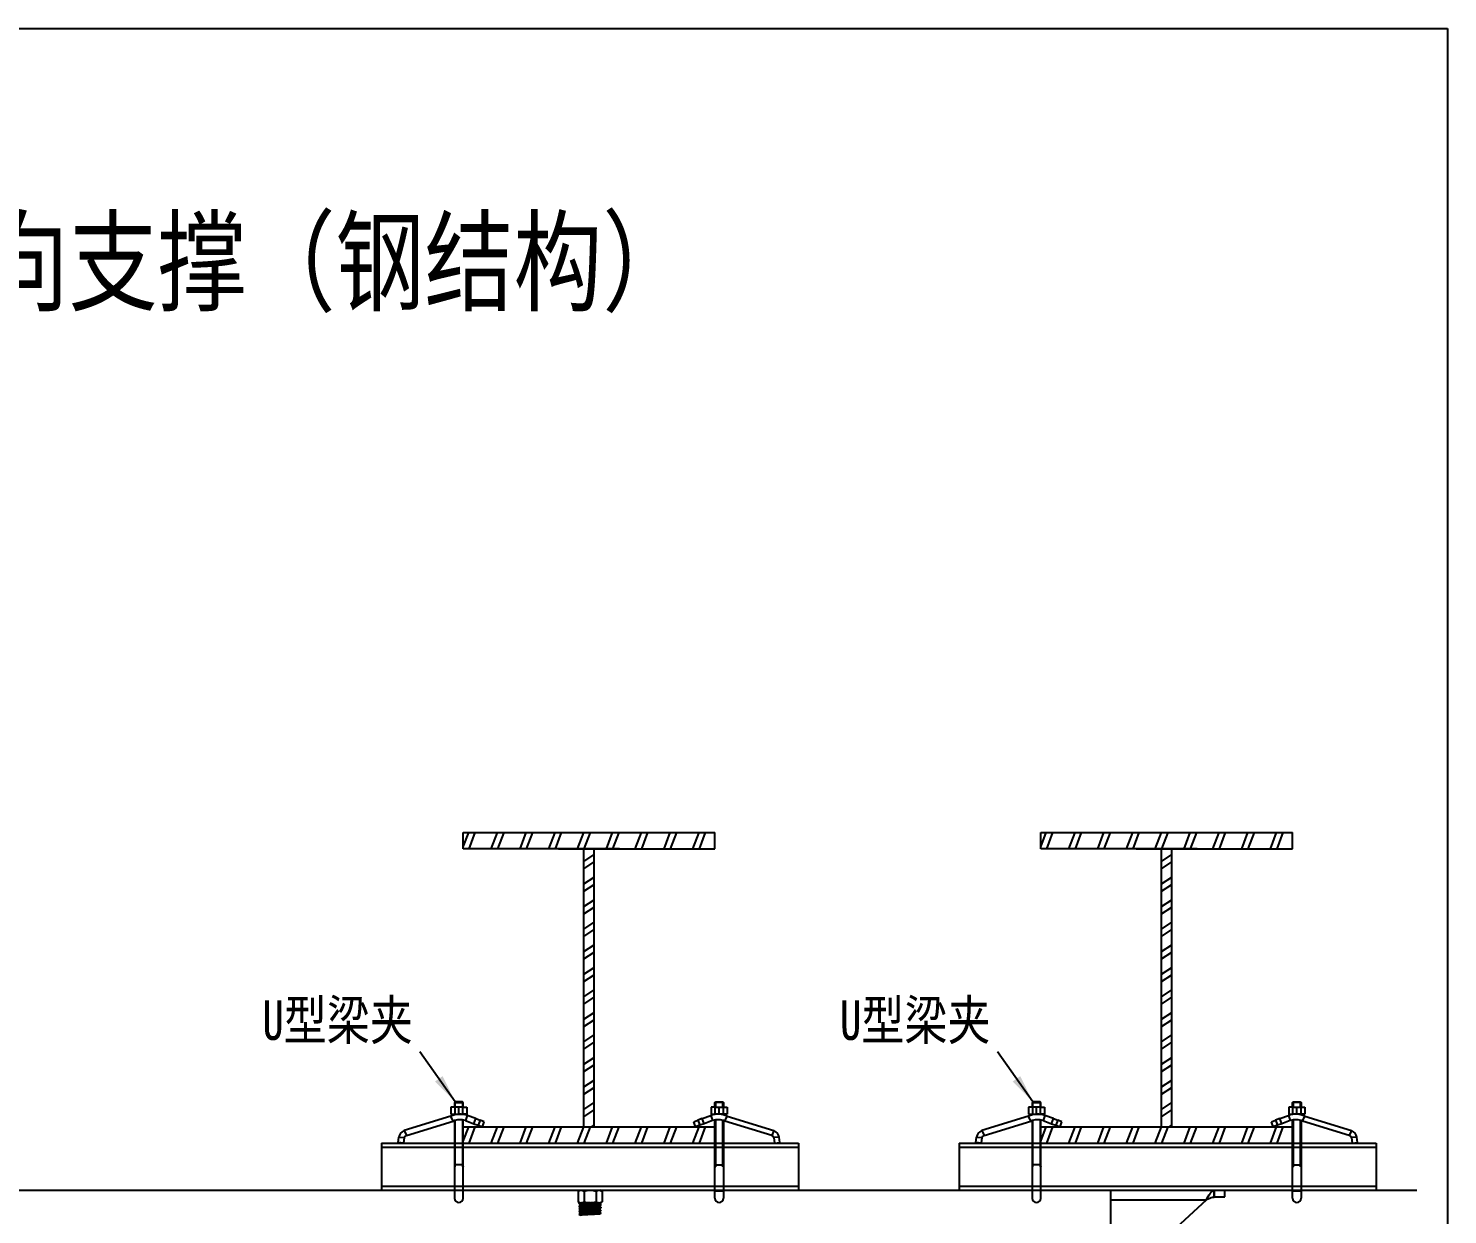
# Model space of a CAD drawing. Extents: x -1396510 to 1250330, y -1892470 to 1623980.
# Drawn here: x -1169156 to -1164142, y -60942 to -56752 of the extents above; entities that cross this region are included whole.
import ezdxf

# ---------------------------------------------------------------- set-up
doc = ezdxf.new("R2010")
doc.units = 0
doc.header["$LTSCALE"] = 1000
doc.header["$MEASUREMENT"] = 0
doc.layers.add('BZ', color=2, linetype='Continuous')
doc.layers.add('walraven', color=7, linetype='Continuous')
doc.styles.add('HZ', font='hz100.shx', dxfattribs={"width": 0.7, "bigfont": 'h-z.shx'})
doc.styles.get("Standard").update_dxf_attribs({"font": 'gbenor.shx', "bigfont": 'gbcbig.shx'})
doc.dimstyles.get("Standard").update_dxf_attribs({"dimscale": 100, "dimtxt": 3.5, "dimasz": 1, "dimexe": 2.5, "dimexo": 3, "dimgap": 1.5, "dimtad": 1, "dimdec": 0, "dimzin": 0, "dimdsep": 46, "dimtxsty": 'Standard', "dimblk": 'ARCHTICK', "dimcen": 0.09, "dimadec": 0, "dimazin": 0, "dimtfac": 1, "dimtdec": 0, "dimtix": 1, "dimtmove": 2, "dimatfit": 3, "dimfxl": 0, "dimtolj": 1, "dimtzin": 0, "dimarcsym": 0})

# ---------------------------------------------------------------- blocks, each defined once
blk = doc.blocks.new('_ArchTick')
at = {"color": 0, "linetype": 'ByBlock', "const_width": 0.4}
blk.add_lwpolyline([(-0.5, -0.5), (0.5, 0.5)], dxfattribs=at)

msp = doc.modelspace()

# ---------------------------------------------------------------- linework, layer by layer
for p, q in [((-1167619.7, -59643.4), (-1167600.2, -59592.7)), ((-1167619.7, -59592.7), (-1166730.5, -59592.7)), ((-1167619.7, -59649.7), (-1167619.7, -59592.7)), ((-1167599, -59649.7), (-1167577.1, -59592.7)), ((-1167520.4, -59649.7), (-1167498.5, -59592.7)), ((-1167497.3, -59649.7), (-1167475.3, -59592.7)), ((-1167418.7, -59649.7), (-1167396.8, -59592.7)), ((-1167395.5, -59649.7), (-1167373.6, -59592.7)), ((-1167317, -59649.7), (-1167295, -59592.7)), ((-1167293.8, -59649.7), (-1167271.9, -59592.7)), ((-1167215.2, -59649.7), (-1167193.3, -59592.7)), ((-1167192.1, -59649.7), (-1167170.2, -59592.7)), ((-1167113.5, -59649.7), (-1167091.6, -59592.7)), ((-1167090.4, -59649.7), (-1167068.4, -59592.7)), ((-1167011.8, -59649.7), (-1166989.9, -59592.7)), ((-1166988.6, -59649.7), (-1166966.7, -59592.7)), ((-1166910.1, -59649.7), (-1166888.2, -59592.7)), ((-1166886.9, -59649.7), (-1166865, -59592.7)), ((-1166808.4, -59649.7), (-1166786.4, -59592.7)), ((-1166785.2, -59649.7), (-1166763.3, -59592.7)), ((-1166730.5, -59649.7), (-1166730.5, -59592.7)), ((-1165579, -59643.4), (-1165559.6, -59592.7)), ((-1165579, -59592.7), (-1164689.8, -59592.7)), ((-1165579, -59649.7), (-1165579, -59592.7)), ((-1165558.3, -59649.7), (-1165536.4, -59592.7)), ((-1165479.8, -59649.7), (-1165457.8, -59592.7)), ((-1165456.6, -59649.7), (-1165434.7, -59592.7)), ((-1165378, -59649.7), (-1165356.1, -59592.7)), ((-1165354.9, -59649.7), (-1165332.9, -59592.7)), ((-1165276.3, -59649.7), (-1165254.4, -59592.7)), ((-1165253.1, -59649.7), (-1165231.2, -59592.7)), ((-1165174.6, -59649.7), (-1165152.7, -59592.7)), ((-1165151.4, -59649.7), (-1165129.5, -59592.7)), ((-1165072.9, -59649.7), (-1165050.9, -59592.7)), ((-1165049.7, -59649.7), (-1165027.8, -59592.7)), ((-1164971.1, -59649.7), (-1164949.2, -59592.7)), ((-1164948, -59649.7), (-1164926, -59592.7)), ((-1164869.4, -59649.7), (-1164847.5, -59592.7)), ((-1164846.2, -59649.7), (-1164824.3, -59592.7)), ((-1164767.7, -59649.7), (-1164745.8, -59592.7)), ((-1164744.5, -59649.7), (-1164722.6, -59592.7)), ((-1164689.8, -59649.7), (-1164689.8, -59592.7)), ((-1167193.3, -60632.1), (-1167193.3, -59649.7)), ((-1167156.9, -60632.1), (-1167156.9, -59649.7)), ((-1165152.7, -60632.1), (-1165152.7, -59649.7)), ((-1165116.2, -60632.1), (-1165116.2, -59649.7)), ((-1167193.3, -59694.7), (-1167156.9, -59670.7)), ((-1167193.3, -59720.6), (-1167156.9, -59696.5)), ((-1165152.7, -59694.7), (-1165116.2, -59670.7)), ((-1165152.7, -59720.6), (-1165116.2, -59696.5)), ((-1167193.3, -59774.3), (-1167156.9, -59750.3)), ((-1165152.7, -59774.3), (-1165116.2, -59750.3)), ((-1167193.3, -59800.2), (-1167156.9, -59776.1)), ((-1165152.7, -59800.2), (-1165116.2, -59776.1)), ((-1167193.3, -59854), (-1167156.9, -59829.9)), ((-1167193.3, -59879.8), (-1167156.9, -59855.7)), ((-1165152.7, -59854), (-1165116.2, -59829.9)), ((-1165152.7, -59879.8), (-1165116.2, -59855.7)), ((-1167193.3, -59933.6), (-1167156.9, -59909.5)), ((-1165152.7, -59933.6), (-1165116.2, -59909.5)), ((-1167193.3, -59959.4), (-1167156.9, -59935.3)), ((-1165152.7, -59959.4), (-1165116.2, -59935.3)), ((-1167193.3, -60013.2), (-1167156.9, -59989.1)), ((-1165152.7, -60013.2), (-1165116.2, -59989.1)), ((-1167193.3, -60039), (-1167156.9, -60015)), ((-1165152.7, -60039), (-1165116.2, -60015)), ((-1167193.3, -60092.8), (-1167156.9, -60068.7)), ((-1167193.3, -60118.6), (-1167156.9, -60094.6)), ((-1165152.7, -60092.8), (-1165116.2, -60068.7)), ((-1165152.7, -60118.6), (-1165116.2, -60094.6)), ((-1167193.3, -60172.4), (-1167156.9, -60148.3)), ((-1165152.7, -60172.4), (-1165116.2, -60148.3)), ((-1167193.3, -60198.2), (-1167156.9, -60174.2)), ((-1165152.7, -60198.2), (-1165116.2, -60174.2)), ((-1167193.3, -60252), (-1167156.9, -60227.9)), ((-1167193.3, -60277.9), (-1167156.9, -60253.8)), ((-1165152.7, -60252), (-1165116.2, -60227.9)), ((-1165152.7, -60277.9), (-1165116.2, -60253.8)), ((-1167193.3, -60331.6), (-1167156.9, -60307.5)), ((-1165152.7, -60331.6), (-1165116.2, -60307.5)), ((-1167193.3, -60357.5), (-1167156.9, -60333.4)), ((-1165152.7, -60357.5), (-1165116.2, -60333.4)), ((-1167193.3, -60411.2), (-1167156.9, -60387.2)), ((-1167193.3, -60437.1), (-1167156.9, -60413)), ((-1165152.7, -60411.2), (-1165116.2, -60387.2)), ((-1165152.7, -60437.1), (-1165116.2, -60413)), ((-1167193.3, -60490.8), (-1167156.9, -60466.8)), ((-1167193.3, -60516.7), (-1167156.9, -60492.6)), ((-1165152.7, -60490.8), (-1165116.2, -60466.8)), ((-1165152.7, -60516.7), (-1165116.2, -60492.6)), ((-1167193.3, -60570.4), (-1167156.9, -60546.4)), ((-1165152.7, -60570.4), (-1165116.2, -60546.4)), ((-1167193.3, -60596.3), (-1167156.9, -60572.2)), ((-1165152.7, -60596.3), (-1165116.2, -60572.2)), ((-1167619.7, -60632.1), (-1166730.5, -60632.1)), ((-1167619.7, -60682.7), (-1167600.2, -60632.1)), ((-1167599, -60689.1), (-1167577.1, -60632.1)), ((-1167520.4, -60689.1), (-1167498.5, -60632.1)), ((-1167497.3, -60689.1), (-1167475.3, -60632.1)), ((-1167418.7, -60689.1), (-1167396.8, -60632.1)), ((-1167395.5, -60689.1), (-1167373.6, -60632.1)), ((-1167317, -60689.1), (-1167295, -60632.1)), ((-1167293.8, -60689.1), (-1167271.9, -60632.1)), ((-1167215.2, -60689.1), (-1167193.3, -60632.1)), ((-1167192.1, -60689.1), (-1167170.2, -60632.1)), ((-1167166, -60632.1), (-1167156.9, -60626)), ((-1167113.5, -60689.1), (-1167091.6, -60632.1)), ((-1167090.4, -60689.1), (-1167068.4, -60632.1)), ((-1167011.8, -60689.1), (-1166989.9, -60632.1)), ((-1166988.6, -60689.1), (-1166966.7, -60632.1)), ((-1166910.1, -60689.1), (-1166888.2, -60632.1)), ((-1166886.9, -60689.1), (-1166865, -60632.1)), ((-1166808.4, -60689.1), (-1166786.4, -60632.1)), ((-1166785.2, -60689.1), (-1166763.3, -60632.1)), ((-1165579, -60632.1), (-1164689.8, -60632.1)), ((-1165579, -60682.7), (-1165559.6, -60632.1)), ((-1165558.3, -60689.1), (-1165536.4, -60632.1)), ((-1165479.8, -60689.1), (-1165457.8, -60632.1)), ((-1165456.6, -60689.1), (-1165434.7, -60632.1)), ((-1165378, -60689.1), (-1165356.1, -60632.1)), ((-1165354.9, -60689.1), (-1165332.9, -60632.1)), ((-1165276.3, -60689.1), (-1165254.4, -60632.1)), ((-1165253.1, -60689.1), (-1165231.2, -60632.1)), ((-1165174.6, -60689.1), (-1165152.7, -60632.1)), ((-1165151.4, -60689.1), (-1165129.5, -60632.1)), ((-1165125.4, -60632.1), (-1165116.2, -60626)), ((-1165072.9, -60689.1), (-1165050.9, -60632.1)), ((-1165049.7, -60689.1), (-1165027.8, -60632.1)), ((-1164971.1, -60689.1), (-1164949.2, -60632.1)), ((-1164948, -60689.1), (-1164926, -60632.1)), ((-1164869.4, -60689.1), (-1164847.5, -60632.1)), ((-1164846.2, -60689.1), (-1164824.3, -60632.1)), ((-1164767.7, -60689.1), (-1164745.8, -60632.1)), ((-1164744.5, -60689.1), (-1164722.6, -60632.1))]:
    msp.add_line(p, q)
at = {"linetype": 'Continuous'}
for p, q in [((-1167907.8, -60689.1), (-1166435, -60689.1)), ((-1167907.8, -60703.3), (-1166435, -60703.3)), ((-1165867.1, -60689.1), (-1164394.4, -60689.1)), ((-1165867.1, -60703.3), (-1164394.4, -60703.3)), ((-1167907.8, -60841.8), (-1166435, -60841.8)), ((-1167907.8, -60856), (-1166435, -60856)), ((-1167213.7, -60859.3), (-1167208.1, -60856)), ((-1167213.7, -60859.3), (-1167213.7, -60896.7)), ((-1167208.1, -60856), (-1167134.8, -60856)), ((-1167192.6, -60859.3), (-1167192.6, -60896.7)), ((-1167150.3, -60859.3), (-1167150.3, -60896.7)), ((-1167129.1, -60859.3), (-1167134.8, -60856)), ((-1167129.1, -60859.3), (-1167129.1, -60896.7)), ((-1165867.1, -60841.8), (-1164394.4, -60841.8)), ((-1165867.1, -60856), (-1164394.4, -60856)), ((-1165333, -60856), (-1164928.5, -60856)), ((-1165333, -60856), (-1165333, -61038.6)), ((-1164966.9, -60879.9), (-1164966.9, -60856.2)), ((-1164964.9, -60879.8), (-1164964.9, -60856)), ((-1164928.5, -60879.8), (-1164928.5, -60856)), ((-1167208.1, -60900), (-1167213.7, -60896.7)), ((-1167209.4, -60902), (-1167209.5, -60902.1)), ((-1167209.5, -60902.1), (-1167209.5, -60903.3)), ((-1167209.4, -60903.4), (-1167209.5, -60903.3)), ((-1167209.4, -60911.5), (-1167209.5, -60911.6)), ((-1167209.5, -60911.6), (-1167209.5, -60912.8)), ((-1167209.4, -60912.9), (-1167209.5, -60912.8)), ((-1167205.9, -60900), (-1167209.4, -60902)), ((-1167209.4, -60903.4), (-1167204.2, -60906.4)), ((-1167204.2, -60908.5), (-1167209.4, -60911.5)), ((-1167209.4, -60912.9), (-1167204.2, -60915.9)), ((-1167204.3, -60906.3), (-1167204.3, -60908.6)), ((-1167204.3, -60915.8), (-1167204.3, -60918.2)), ((-1167138.6, -60911.1), (-1167138.8, -60911.2)), ((-1167138.6, -60901.6), (-1167135.8, -60900)), ((-1167133.4, -60906.8), (-1167138.6, -60903.8)), ((-1167138.6, -60911.1), (-1167133.4, -60908.2)), ((-1167133.4, -60916.3), (-1167138.6, -60913.3)), ((-1167138.5, -60903.9), (-1167138.5, -60901.5)), ((-1167138.5, -60913.4), (-1167138.5, -60911)), ((-1167134.8, -60900), (-1167129.1, -60896.7)), ((-1167133.4, -60906.8), (-1167133.3, -60906.9)), ((-1167133.4, -60908.2), (-1167133.3, -60908.1)), ((-1167133.4, -60916.3), (-1167133.3, -60916.4)), ((-1167133.3, -60906.9), (-1167133.3, -60908.1)), ((-1167133.3, -60916.4), (-1167133.3, -60917.6)), ((-1165333, -60889.3), (-1164994, -60889.3)), ((-1165213.3, -61091.1), (-1164994, -60889.3)), ((-1164964.9, -60879.8), (-1164928.5, -60879.8)), ((-1167209.7, -60932.2), (-1167209.8, -60932.1)), ((-1167209.4, -60921), (-1167209.5, -60921.1)), ((-1167209.5, -60921.1), (-1167209.5, -60922.3)), ((-1167209.4, -60922.4), (-1167209.5, -60922.3)), ((-1167209.4, -60930.6), (-1167209.5, -60930.7)), ((-1167209.5, -60930.7), (-1167209.5, -60931.8)), ((-1167209.4, -60932), (-1167209.5, -60931.8)), ((-1167209.4, -60940.1), (-1167209.5, -60940.2)), ((-1167209.5, -60940.2), (-1167209.5, -60941.4)), ((-1167209.4, -60941.5), (-1167209.5, -60941.4)), ((-1167204.2, -60918), (-1167209.4, -60921)), ((-1167209.4, -60922.4), (-1167204.2, -60925.4)), ((-1167204.2, -60927.6), (-1167209.4, -60930.6)), ((-1167209.4, -60932), (-1167204.2, -60934.9)), ((-1167204.2, -60937.1), (-1167209.4, -60940.1)), ((-1167209.4, -60941.5), (-1167204.2, -60944.5)), ((-1167204.3, -60921.5), (-1167204, -60921.5)), ((-1167204.3, -60925.3), (-1167204.3, -60927.7)), ((-1167204.3, -60934.8), (-1167204.3, -60937.2)), ((-1167204.1, -60937), (-1167204.2, -60937.1)), ((-1167138.6, -60920.7), (-1167133.4, -60917.7)), ((-1167133.4, -60925.8), (-1167138.6, -60922.8)), ((-1167138.6, -60930.2), (-1167133.4, -60927.2)), ((-1167133.4, -60935.3), (-1167138.6, -60932.3)), ((-1167138.6, -60939.7), (-1167133.4, -60936.7)), ((-1167138.5, -60922.9), (-1167138.5, -60920.5)), ((-1167138.5, -60932.4), (-1167138.5, -60930.1)), ((-1167138.5, -60942), (-1167138.5, -60939.6)), ((-1167133.4, -60917.7), (-1167133.3, -60917.6)), ((-1167133.4, -60925.8), (-1167133.3, -60925.9)), ((-1167133.4, -60927.2), (-1167133.3, -60927.1)), ((-1167133.4, -60935.3), (-1167133.3, -60935.4)), ((-1167133.4, -60936.7), (-1167133.3, -60936.6)), ((-1167133.3, -60925.9), (-1167133.3, -60927.1)), ((-1167133.3, -60935.4), (-1167133.3, -60936.6))]:
    msp.add_line(p, q, dxfattribs=at)
at = {"color": 7}
for p, q in [((-1167907.8, -60689.1), (-1167907.8, -60856)), ((-1167619.7, -60689.1), (-1166730.5, -60689.1)), ((-1166435, -60689.1), (-1166435, -60856)), ((-1165867.1, -60689.1), (-1165867.1, -60856)), ((-1165579, -60689.1), (-1164689.8, -60689.1)), ((-1164394.4, -60689.1), (-1164394.4, -60856)), ((-1167208.1, -60900), (-1167134.8, -60900))]:
    msp.add_line(p, q, dxfattribs=at)
for points in [[(-1164141.9, -56752.5), (-1164141.9, -65906.6), (-1173857.6, -65906.6), (-1173857.6, -56752.5)], [(-1173857.6, -56752.5), (-1164141.9, -56752.5)]]:
    msp.add_lwpolyline(points)
at = {"linetype": 'Continuous'}
for centre, radius, start, end in [((-1167196.1, -61007.4), 105.2, 94.4523, 95.4224), ((-1167195.9, -61019.4), 107.7, 94.4567, 95.35), ((-1167203.1, -60883.5), 16.5, 262.5985, 263.3661), ((-1167139.5, -60909.1), 2.2, 287.9093, 289.044), ((-1167147, -60799.8), 108.2, 274.4571, 275.3372), ((-1167139.7, -60883.5), 16.5, 276.6339, 277.4033), ((-1164964.8, -60915.4), 35.6, 90.0411, 93.2711), ((-1167196.2, -61035.2), 104.4, 94.4466, 95.4488), ((-1167196.1, -61045.5), 105.2, 94.4523, 95.4224), ((-1167202.5, -60922.8), 5.11, 103.4604, 104.3304), ((-1167146.8, -60810.7), 106.8, 274.4562, 275.3759), ((-1167147.1, -60816.5), 110.6, 274.4593, 275.2731), ((-1167146.9, -60828.6), 108, 274.4571, 275.3429)]:
    msp.add_arc(centre, radius, start, end, dxfattribs=at)
for points, knots in [([(-1167213.7, -60859.3), (-1167212.1, -60858.3), (-1167208.7, -60856.7), (-1167205, -60856), (-1167203.1, -60856)], [0, 0, 0, 0, 0.514931, 1, 1, 1, 1]), ([(-1167203.1, -60856), (-1167201.3, -60856), (-1167197.6, -60856.7), (-1167194.2, -60858.3), (-1167192.6, -60859.3)], [0, 0, 0, 0, 0.485069, 1, 1, 1, 1]), ([(-1167150.3, -60859.3), (-1167148.6, -60858.3), (-1167145.2, -60856.7), (-1167141.5, -60856), (-1167139.7, -60856)], [0, 0, 0, 0, 0.514931, 1, 1, 1, 1]), ([(-1167139.7, -60856), (-1167137.9, -60856), (-1167134.1, -60856.7), (-1167130.8, -60858.3), (-1167129.1, -60859.3)], [0, 0, 0, 0, 0.485069, 1, 1, 1, 1]), ([(-1164994, -60889.3), (-1164989.8, -60881.8), (-1164984, -60871.1), (-1164974.7, -60859.9), (-1164969.4, -60856.7), (-1164966.9, -60856.2)], [0, 0, 0, 0, 0.595771, 0.825429, 1, 1, 1, 1]), ([(-1167213.7, -60896.7), (-1167213, -60897.1), (-1167210.4, -60898.6), (-1167207.4, -60899.6), (-1167205.2, -60899.9)], [0, 0, 0, 0, 0.26074, 1, 1, 1, 1]), ([(-1167209.5, -60903.3), (-1167209.5, -60903.2), (-1167209.3, -60903.1), (-1167209.2, -60903.1), (-1167209.1, -60903.1)], [0, 0, 0, 0, 0.318595, 1, 1, 1, 1]), ([(-1167209.5, -60912.8), (-1167209.5, -60912.8), (-1167209.3, -60912.7), (-1167209.2, -60912.6), (-1167209.1, -60912.6)], [0, 0, 0, 0, 0.315177, 1, 1, 1, 1]), ([(-1167206.1, -60901.5), (-1167206.5, -60901.5), (-1167207.6, -60901.7), (-1167208.8, -60901.6), (-1167209.4, -60902)], [0, 0, 0, 0, 0.378482, 1, 1, 1, 1]), ([(-1167206, -60911), (-1167206.5, -60911), (-1167207.6, -60911.2), (-1167208.8, -60911.2), (-1167209.4, -60911.5)], [0, 0, 0, 0, 0.378727, 1, 1, 1, 1]), ([(-1167209.1, -60903.1), (-1167208.9, -60903), (-1167207.9, -60902.8), (-1167206.9, -60902.7), (-1167206, -60902.6)], [0, 0, 0, 0, 0.160696, 1, 1, 1, 1]), ([(-1167209.1, -60912.6), (-1167208.9, -60912.5), (-1167207.9, -60912.3), (-1167206.8, -60912.2), (-1167205.9, -60912.2)], [0, 0, 0, 0, 0.16229, 1, 1, 1, 1]), ([(-1167171.4, -60899.7), (-1167175, -60899.9), (-1167186.5, -60900.4), (-1167198.1, -60900.7), (-1167206.1, -60901.5)], [0, 0, 0, 0, 0.309919, 1, 1, 1, 1]), ([(-1167171.4, -60909.2), (-1167175, -60909.4), (-1167186.5, -60909.9), (-1167198.1, -60910.2), (-1167206, -60911)], [0, 0, 0, 0, 0.309586, 1, 1, 1, 1]), ([(-1167204.3, -60902.5), (-1167202.2, -60902.3), (-1167191.3, -60901.7), (-1167180.3, -60901.3), (-1167171.4, -60900.9)], [0, 0, 0, 0, 0.184493, 1, 1, 1, 1]), ([(-1167139.1, -60901.8), (-1167140.5, -60902.1), (-1167144.8, -60902.4), (-1167152.6, -60903), (-1167163, -60903.5), (-1167174.4, -60904), (-1167185.5, -60904.5), (-1167193.8, -60905), (-1167199.1, -60905.4), (-1167201.9, -60905.6), (-1167203.2, -60905.9), (-1167204.3, -60906.1), (-1167204.3, -60906.3)], [0, 0, 0, 0, 0.068576, 0.194029, 0.359725, 0.543506, 0.720761, 0.867753, 0.923531, 0.964877, 0.99049, 1, 1, 1, 1]), ([(-1167204.3, -60912), (-1167202.2, -60911.8), (-1167191.3, -60911.2), (-1167180.3, -60910.8), (-1167171.4, -60910.4)], [0, 0, 0, 0, 0.184541, 1, 1, 1, 1]), ([(-1167138.8, -60911.2), (-1167140.1, -60911.7), (-1167144.1, -60911.9), (-1167151.7, -60912.5), (-1167162, -60913), (-1167173.6, -60913.5), (-1167184.9, -60914), (-1167193.5, -60914.5), (-1167198.9, -60914.9), (-1167201.8, -60915.1), (-1167203.2, -60915.4), (-1167204.3, -60915.6), (-1167204.3, -60915.8)], [0, 0, 0, 0, 0.061098, 0.182334, 0.347135, 0.532706, 0.713328, 0.863975, 0.921317, 0.963856, 0.990226, 1, 1, 1, 1]), ([(-1167203.9, -60908.4), (-1167204, -60908.4), (-1167204.1, -60908.5), (-1167204.2, -60908.5), (-1167204.2, -60908.5)], [0, 0, 0, 0, 0.569522, 1, 1, 1, 1]), ([(-1167138.5, -60903.9), (-1167138.5, -60904.1), (-1167139.6, -60904.2), (-1167141, -60904.5), (-1167143.9, -60904.8), (-1167149.2, -60905.2), (-1167157.7, -60905.6), (-1167169, -60906.2), (-1167180.5, -60906.7), (-1167190.9, -60907.2), (-1167198.5, -60907.8), (-1167202.6, -60908), (-1167203.9, -60908.4)], [0, 0, 0, 0, 0.009703, 0.035887, 0.07813, 0.135078, 0.284815, 0.464601, 0.649729, 0.81476, 0.937049, 1, 1, 1, 1]), ([(-1167138.5, -60913.4), (-1167138.5, -60913.6), (-1167139.6, -60913.7), (-1167140.9, -60914), (-1167143.7, -60914.3), (-1167149, -60914.7), (-1167157.3, -60915.1), (-1167168.4, -60915.6), (-1167179.8, -60916.2), (-1167190.2, -60916.7), (-1167198, -60917.2), (-1167202.3, -60917.5), (-1167203.7, -60917.9)], [0, 0, 0, 0, 0.009517, 0.035128, 0.076492, 0.132277, 0.279305, 0.456588, 0.640385, 0.806077, 0.931494, 1, 1, 1, 1]), ([(-1167203.1, -60900), (-1167201.3, -60900), (-1167197.6, -60899.3), (-1167194.2, -60897.7), (-1167192.6, -60896.7)], [0, 0, 0, 0, 0.485069, 1, 1, 1, 1]), ([(-1167171.4, -60900.9), (-1167167.8, -60900.8), (-1167160.3, -60900.5), (-1167152.8, -60900.2), (-1167148.9, -60900)], [0, 0, 0, 0, 0.3086406, 0.6513564, 0.6513564, 0.6513564, 0.6513564]), ([(-1167138.5, -60907.7), (-1167140.6, -60907.8), (-1167151.5, -60908.5), (-1167162.5, -60908.9), (-1167171.4, -60909.2)], [0, 0, 0, 0, 0.184553, 1, 1, 1, 1]), ([(-1167171.4, -60910.4), (-1167167.8, -60910.3), (-1167156.3, -60909.8), (-1167144.8, -60909.5), (-1167136.8, -60908.7)], [0, 0, 0, 0, 0.309073, 1, 1, 1, 1]), ([(-1167150.3, -60896.7), (-1167148.6, -60897.7), (-1167145.2, -60899.3), (-1167141.5, -60900), (-1167139.7, -60900)], [0, 0, 0, 0, 0.514931, 1, 1, 1, 1]), ([(-1167138.6, -60901.6), (-1167138.6, -60901.7), (-1167138.8, -60901.7), (-1167139, -60901.8), (-1167139.1, -60901.8)], [0, 0, 0, 0, 0.406881, 1, 1, 1, 1]), ([(-1167137.6, -60899.9), (-1167136.9, -60899.8), (-1167133.9, -60899.2), (-1167131.1, -60897.9), (-1167129.1, -60896.7)], [0, 0, 0, 0, 0.241319, 1, 1, 1, 1]), ([(-1167133.8, -60907.1), (-1167133.9, -60907.1), (-1167135, -60907.3), (-1167136, -60907.4), (-1167136.9, -60907.5)], [0, 0, 0, 0, 0.163341, 1, 1, 1, 1]), ([(-1167136.8, -60908.7), (-1167136.4, -60908.7), (-1167135.3, -60908.5), (-1167134, -60908.5), (-1167133.4, -60908.2)], [0, 0, 0, 0, 0.379133, 1, 1, 1, 1]), ([(-1167133.7, -60916.6), (-1167133.9, -60916.6), (-1167134.9, -60916.9), (-1167135.9, -60917), (-1167136.8, -60917)], [0, 0, 0, 0, 0.159053, 1, 1, 1, 1]), ([(-1167133.3, -60906.9), (-1167133.3, -60906.9), (-1167133.5, -60907), (-1167133.6, -60907.1), (-1167133.8, -60907.1)], [0, 0, 0, 0, 0.314295, 1, 1, 1, 1]), ([(-1167133.3, -60916.4), (-1167133.3, -60916.4), (-1167133.5, -60916.5), (-1167133.6, -60916.6), (-1167133.7, -60916.6)], [0, 0, 0, 0, 0.319254, 1, 1, 1, 1]), ([(-1164994, -60889.3), (-1164991.8, -60888.2), (-1164983.3, -60883.8), (-1164973.9, -60880.3), (-1164966.9, -60879.9)], [0, 0, 0, 0, 0.263255, 1, 1, 1, 1]), ([(-1167209.8, -60932.1), (-1167209.8, -60932), (-1167209.8, -60932), (-1167209.7, -60932), (-1167209.7, -60931.9)], [0, 0, 0, 0, 0.384576, 1, 1, 1, 1]), ([(-1167209.5, -60922.3), (-1167209.5, -60922.3), (-1167209, -60922), (-1167208.6, -60922), (-1167208.2, -60921.9)], [0, 0, 0, 0, 0.092798, 1, 1, 1, 1]), ([(-1167209.5, -60931.8), (-1167209.5, -60931.8), (-1167209.3, -60931.7), (-1167209.2, -60931.7), (-1167209.1, -60931.6)], [0, 0, 0, 0, 0.319044, 1, 1, 1, 1]), ([(-1167209.5, -60941.4), (-1167209.5, -60941.3), (-1167209.3, -60941.2), (-1167209.2, -60941.2), (-1167209.1, -60941.2)], [0, 0, 0, 0, 0.318595, 1, 1, 1, 1]), ([(-1167205.9, -60920.5), (-1167206.4, -60920.5), (-1167207.5, -60920.7), (-1167208.8, -60920.7), (-1167209.4, -60921)], [0, 0, 0, 0, 0.379378, 1, 1, 1, 1]), ([(-1167204.2, -60929.9), (-1167205.4, -60929.9), (-1167207.1, -60930.2), (-1167208.9, -60930.3), (-1167209.4, -60930.6)], [0, 0, 0, 0, 0.683777, 1, 1, 1, 1]), ([(-1167206.1, -60939.5), (-1167206.5, -60939.6), (-1167207.6, -60939.7), (-1167208.8, -60939.7), (-1167209.4, -60940.1)], [0, 0, 0, 0, 0.378482, 1, 1, 1, 1]), ([(-1167209.1, -60931.6), (-1167208.9, -60931.6), (-1167207.9, -60931.4), (-1167206.9, -60931.3), (-1167206.1, -60931.2)], [0, 0, 0, 0, 0.160861, 1, 1, 1, 1]), ([(-1167209.1, -60941.2), (-1167208.9, -60941.1), (-1167207.9, -60940.9), (-1167206.9, -60940.8), (-1167206, -60940.7)], [0, 0, 0, 0, 0.160696, 1, 1, 1, 1]), ([(-1167208.2, -60921.9), (-1167207.9, -60921.9), (-1167206.6, -60921.7), (-1167205.4, -60921.6), (-1167204.3, -60921.5)], [0, 0, 0, 0, 0.190958, 1, 1, 1, 1]), ([(-1167171.4, -60937.8), (-1167175, -60937.9), (-1167186.5, -60938.4), (-1167198.1, -60938.8), (-1167206.1, -60939.5)], [0, 0, 0, 0, 0.309919, 1, 1, 1, 1]), ([(-1167171.4, -60918.8), (-1167175, -60918.9), (-1167186.5, -60919.4), (-1167198, -60919.7), (-1167205.9, -60920.5)], [0, 0, 0, 0, 0.308784, 1, 1, 1, 1]), ([(-1167140.5, -60921.1), (-1167145.3, -60921.7), (-1167153.7, -60922), (-1167165.9, -60922.7), (-1167176.9, -60923.2), (-1167187.2, -60923.7), (-1167194.8, -60924.1), (-1167199.6, -60924.5), (-1167202.1, -60924.7), (-1167203.3, -60925), (-1167204.3, -60925.1), (-1167204.3, -60925.3)], [0, 0, 0, 0, 0.226556, 0.394464, 0.573122, 0.741029, 0.877994, 0.929534, 0.967621, 0.99116, 1, 1, 1, 1]), ([(-1167204.3, -60931), (-1167202.2, -60930.9), (-1167191.3, -60930.2), (-1167180.3, -60929.8), (-1167171.4, -60929.5)], [0, 0, 0, 0, 0.184504, 1, 1, 1, 1]), ([(-1167139.7, -60930.5), (-1167144.2, -60931.2), (-1167152.4, -60931.5), (-1167164.4, -60932.1), (-1167175.7, -60932.6), (-1167186.3, -60933.2), (-1167194.3, -60933.6), (-1167199.3, -60934), (-1167202, -60934.2), (-1167203.3, -60934.5), (-1167204.3, -60934.6), (-1167204.3, -60934.8)], [0, 0, 0, 0, 0.210773, 0.377666, 0.558838, 0.731273, 0.873076, 0.926648, 0.966309, 0.990838, 1, 1, 1, 1]), ([(-1167204.3, -60940.6), (-1167202.2, -60940.4), (-1167191.3, -60939.7), (-1167180.3, -60939.3), (-1167171.4, -60939)], [0, 0, 0, 0, 0.184493, 1, 1, 1, 1]), ([(-1167139.1, -60939.9), (-1167140.5, -60940.2), (-1167144.8, -60940.5), (-1167152.6, -60941.1), (-1167163, -60941.6), (-1167174.4, -60942.1), (-1167185.5, -60942.6), (-1167193.8, -60943.1), (-1167199.1, -60943.5), (-1167201.9, -60943.7), (-1167203.2, -60944), (-1167204.3, -60944.1), (-1167204.3, -60944.3)], [0, 0, 0, 0, 0.068576, 0.194029, 0.359725, 0.543506, 0.720761, 0.867753, 0.923531, 0.964877, 0.99049, 1, 1, 1, 1]), ([(-1167203.8, -60917.9), (-1167203.9, -60917.9), (-1167204, -60918), (-1167204.2, -60918), (-1167204.2, -60918)], [0, 0, 0, 0, 0.585672, 1, 1, 1, 1]), ([(-1167202.7, -60927.2), (-1167202.9, -60927.2), (-1167203.4, -60927.3), (-1167203.9, -60927.4), (-1167204.2, -60927.6)], [0, 0, 0, 0, 0.353551, 1, 1, 1, 1]), ([(-1167171.4, -60928.3), (-1167174.7, -60928.4), (-1167185.6, -60928.9), (-1167196.5, -60929.3), (-1167204.2, -60929.9)], [0, 0, 0, 0, 0.297814, 1, 1, 1, 1]), ([(-1167201.9, -60936.6), (-1167202.1, -60936.6), (-1167202.9, -60936.8), (-1167203.6, -60936.8), (-1167204.1, -60937)], [0, 0, 0, 0, 0.341642, 1, 1, 1, 1]), ([(-1167204, -60921.5), (-1167202, -60921.4), (-1167191.1, -60920.7), (-1167180.3, -60920.3), (-1167171.4, -60920)], [0, 0, 0, 0, 0.186017, 1, 1, 1, 1]), ([(-1167138.5, -60923), (-1167138.7, -60923.2), (-1167139.6, -60923.3), (-1167141.2, -60923.6), (-1167143.8, -60923.8), (-1167148.9, -60924.2), (-1167156.7, -60924.6), (-1167167.1, -60925.1), (-1167178.1, -60925.6), (-1167190, -60926.2), (-1167198.2, -60926.5), (-1167202.7, -60927.2)], [0, 0, 0, 0, 0.011937, 0.038615, 0.07957, 0.133598, 0.274096, 0.443272, 0.620779, 0.785256, 1, 1, 1, 1]), ([(-1167138.5, -60932.4), (-1167138.5, -60932.6), (-1167139.4, -60932.8), (-1167140.6, -60933), (-1167143.1, -60933.3), (-1167147.7, -60933.6), (-1167155.2, -60934.1), (-1167165.3, -60934.6), (-1167176.1, -60935), (-1167188.4, -60935.7), (-1167196.9, -60936), (-1167201.9, -60936.6)], [0, 0, 0, 0, 0.008683, 0.031763, 0.069103, 0.119686, 0.254361, 0.420111, 0.597552, 0.765912, 1, 1, 1, 1]), ([(-1167138.5, -60917.2), (-1167140.5, -60917.3), (-1167151.5, -60918), (-1167162.5, -60918.4), (-1167171.4, -60918.8)], [0, 0, 0, 0, 0.184509, 1, 1, 1, 1]), ([(-1167171.4, -60920), (-1167167.9, -60919.8), (-1167156.4, -60919.3), (-1167144.9, -60919), (-1167137, -60918.2)], [0, 0, 0, 0, 0.307895, 1, 1, 1, 1]), ([(-1167138.5, -60926.7), (-1167140.6, -60926.9), (-1167151.5, -60927.5), (-1167162.5, -60927.9), (-1167171.4, -60928.3)], [0, 0, 0, 0, 0.184619, 1, 1, 1, 1]), ([(-1167171.4, -60929.5), (-1167167.8, -60929.3), (-1167156.3, -60928.8), (-1167144.8, -60928.5), (-1167136.9, -60927.8)], [0, 0, 0, 0, 0.308711, 1, 1, 1, 1]), ([(-1167138.5, -60936.2), (-1167140.6, -60936.4), (-1167151.5, -60937), (-1167162.5, -60937.4), (-1167171.4, -60937.8)], [0, 0, 0, 0, 0.184538, 1, 1, 1, 1]), ([(-1167171.4, -60939), (-1167167.8, -60938.8), (-1167156.3, -60938.4), (-1167144.8, -60938), (-1167136.9, -60937.3)], [0, 0, 0, 0, 0.308641, 1, 1, 1, 1]), ([(-1167138.6, -60920.7), (-1167138.7, -60920.7), (-1167139.3, -60920.9), (-1167139.9, -60921), (-1167140.5, -60921.1)], [0, 0, 0, 0, 0.140461, 1, 1, 1, 1]), ([(-1167138.6, -60930.2), (-1167138.7, -60930.3), (-1167139.1, -60930.4), (-1167139.4, -60930.4), (-1167139.7, -60930.5)], [0, 0, 0, 0, 0.374139, 1, 1, 1, 1]), ([(-1167138.6, -60939.7), (-1167138.6, -60939.7), (-1167138.8, -60939.8), (-1167139, -60939.9), (-1167139.1, -60939.9)], [0, 0, 0, 0, 0.406881, 1, 1, 1, 1]), ([(-1167138.5, -60922.9), (-1167138.5, -60922.9), (-1167138.5, -60923), (-1167138.5, -60923), (-1167138.5, -60923)], [0, 0, 0, 0, 0.463467, 1, 1, 1, 1]), ([(-1167137, -60918.2), (-1167136.5, -60918.2), (-1167135.3, -60918), (-1167134.1, -60918.1), (-1167133.4, -60917.7)], [0, 0, 0, 0, 0.380051, 1, 1, 1, 1]), ([(-1167133.8, -60926.1), (-1167133.9, -60926.2), (-1167135, -60926.4), (-1167136.1, -60926.5), (-1167137, -60926.6)], [0, 0, 0, 0, 0.163149, 1, 1, 1, 1]), ([(-1167136.9, -60927.8), (-1167136.4, -60927.7), (-1167135.3, -60927.5), (-1167134, -60927.6), (-1167133.4, -60927.2)], [0, 0, 0, 0, 0.379419, 1, 1, 1, 1]), ([(-1167133.7, -60935.6), (-1167133.9, -60935.7), (-1167134.9, -60935.9), (-1167136, -60936), (-1167136.9, -60936.1)], [0, 0, 0, 0, 0.159502, 1, 1, 1, 1]), ([(-1167136.9, -60937.3), (-1167136.4, -60937.2), (-1167135.3, -60937.1), (-1167134, -60937.1), (-1167133.4, -60936.7)], [0, 0, 0, 0, 0.379512, 1, 1, 1, 1]), ([(-1167133.3, -60925.9), (-1167133.3, -60926), (-1167133.5, -60926.1), (-1167133.7, -60926.1), (-1167133.8, -60926.1)], [0, 0, 0, 0, 0.312916, 1, 1, 1, 1]), ([(-1167133.3, -60935.4), (-1167133.3, -60935.5), (-1167133.5, -60935.6), (-1167133.6, -60935.6), (-1167133.7, -60935.6)], [0, 0, 0, 0, 0.318137, 1, 1, 1, 1])]:
    msp.add_open_spline(points, degree=3, knots=knots, dxfattribs=at)
for points in [[(-1167192.6, -60859.3), (-1167185.7, -60857.3), (-1167178.6, -60856), (-1167171.4, -60856)], [(-1167171.4, -60856), (-1167164.3, -60856), (-1167157.1, -60857.3), (-1167150.3, -60859.3)], [(-1164966.9, -60856.2), (-1164966.2, -60856.1), (-1164965.5, -60856), (-1164964.9, -60856)], [(-1167192.6, -60896.7), (-1167185.7, -60898.7), (-1167178.6, -60900), (-1167171.4, -60900)], [(-1167171.4, -60900), (-1167164.3, -60900), (-1167157.1, -60898.7), (-1167150.3, -60896.7)]]:
    msp.add_open_spline(points, degree=3, dxfattribs=at)
at = {"layer": 'BZ'}
msp.add_line((-1173670.3, -60856), (-1164251, -60856), dxfattribs=at)
at = {"layer": 'walraven'}
for p, q in [((-1167066.9, -59649.7), (-1167619.7, -59649.7)), ((-1167283.3, -59649.7), (-1166730.5, -59649.7)), ((-1165026.2, -59649.7), (-1165579, -59649.7)), ((-1165242.6, -59649.7), (-1164689.8, -59649.7))]:
    msp.add_line(p, q, dxfattribs=at)
at = {"layer": 'walraven', "color": 7, "linetype": 'Continuous'}
for p, q in [((-1167649.4, -60562.8), (-1167663.7, -60562.8)), ((-1167663.7, -60562.8), (-1167663.7, -60587.6)), ((-1167648.4, -60543.9), (-1167650.3, -60545.8)), ((-1167650.3, -60545.8), (-1167650.3, -60562.8)), ((-1167649.4, -60562.8), (-1167649.4, -60587.6)), ((-1167620.7, -60562.8), (-1167649.4, -60562.8)), ((-1167621.6, -60543.9), (-1167648.4, -60543.9)), ((-1167619.7, -60545.8), (-1167621.6, -60543.9)), ((-1167620.7, -60587.6), (-1167620.7, -60562.8)), ((-1167620.7, -60562.8), (-1167606.3, -60562.8)), ((-1167619.7, -60562.8), (-1167619.7, -60545.8)), ((-1167606.3, -60562.8), (-1167606.3, -60587.6)), ((-1166729.5, -60562.8), (-1166743.9, -60562.8)), ((-1166743.9, -60562.8), (-1166743.9, -60587.6)), ((-1166730.5, -60545.8), (-1166728.6, -60543.9)), ((-1166730.5, -60562.8), (-1166730.5, -60545.8)), ((-1166729.5, -60587.6), (-1166729.5, -60562.8)), ((-1166729.5, -60562.8), (-1166700.8, -60562.8)), ((-1166728.6, -60543.9), (-1166701.8, -60543.9)), ((-1166701.8, -60543.9), (-1166699.9, -60545.8)), ((-1166700.8, -60562.8), (-1166700.8, -60587.6)), ((-1166700.8, -60562.8), (-1166686.5, -60562.8)), ((-1166699.9, -60545.8), (-1166699.9, -60562.8)), ((-1166686.5, -60562.8), (-1166686.5, -60587.6)), ((-1165608.7, -60562.8), (-1165623, -60562.8)), ((-1165623, -60562.8), (-1165623, -60587.6)), ((-1165607.7, -60543.9), (-1165609.6, -60545.8)), ((-1165609.6, -60545.8), (-1165609.6, -60562.8)), ((-1165608.7, -60562.8), (-1165608.7, -60587.6)), ((-1165580, -60562.8), (-1165608.7, -60562.8)), ((-1165581, -60543.9), (-1165607.7, -60543.9)), ((-1165579, -60545.8), (-1165581, -60543.9)), ((-1165580, -60587.6), (-1165580, -60562.8)), ((-1165580, -60562.8), (-1165565.6, -60562.8)), ((-1165579, -60562.8), (-1165579, -60545.8)), ((-1165565.6, -60562.8), (-1165565.6, -60587.6)), ((-1164688.9, -60562.8), (-1164703.2, -60562.8)), ((-1164703.2, -60562.8), (-1164703.2, -60587.6)), ((-1164689.8, -60545.8), (-1164687.9, -60543.9)), ((-1164689.8, -60562.8), (-1164689.8, -60545.8)), ((-1164688.9, -60587.6), (-1164688.9, -60562.8)), ((-1164688.9, -60562.8), (-1164660.2, -60562.8)), ((-1164687.9, -60543.9), (-1164661.1, -60543.9)), ((-1164661.1, -60543.9), (-1164659.2, -60545.8)), ((-1164660.2, -60562.8), (-1164660.2, -60587.6)), ((-1164660.2, -60562.8), (-1164645.8, -60562.8)), ((-1164659.2, -60545.8), (-1164659.2, -60562.8)), ((-1164645.8, -60562.8), (-1164645.8, -60587.6)), ((-1167663.4, -60594.8), (-1167828.4, -60645.2)), ((-1167820.4, -60662.6), (-1167655.4, -60612.1)), ((-1167663.7, -60587.6), (-1167649.4, -60587.6)), ((-1167650.3, -60587.6), (-1167650.3, -60590.1)), ((-1167650.3, -60610.1), (-1167650.3, -60865.1)), ((-1167649.4, -60587.6), (-1167620.7, -60587.6)), ((-1167647.7, -60590.1), (-1167647.7, -60587.6)), ((-1167647.7, -60773.3), (-1167647.7, -60610.1)), ((-1167622.3, -60588.5), (-1167622.3, -60587.6)), ((-1167622.3, -60607.9), (-1167622.3, -60773.3)), ((-1167606.3, -60587.6), (-1167620.7, -60587.6)), ((-1167619.7, -60587.6), (-1167619.7, -60588.5)), ((-1167619.7, -60865.1), (-1167619.7, -60607.9)), ((-1167611.5, -60610.2), (-1167581.8, -60621)), ((-1167575.3, -60603), (-1167605, -60592.2)), ((-1167575.3, -60603), (-1167559.7, -60608.7)), ((-1167545, -60614.1), (-1167559.7, -60608.7)), ((-1167551.5, -60632.1), (-1167545, -60614.1)), ((-1166805.2, -60614.1), (-1166790.4, -60608.7)), ((-1166798.7, -60632.1), (-1166805.2, -60614.1)), ((-1166774.9, -60603), (-1166790.4, -60608.7)), ((-1166774.9, -60603), (-1166745.2, -60592.2)), ((-1166738.7, -60610.2), (-1166768.3, -60621)), ((-1166743.9, -60587.6), (-1166729.5, -60587.6)), ((-1166730.5, -60587.6), (-1166730.5, -60588.5)), ((-1166730.5, -60865.1), (-1166730.5, -60607.9)), ((-1166700.8, -60587.6), (-1166729.5, -60587.6)), ((-1166727.8, -60588.5), (-1166727.8, -60587.6)), ((-1166727.8, -60607.9), (-1166727.8, -60773.3)), ((-1166702.5, -60590.1), (-1166702.5, -60587.6)), ((-1166702.5, -60773.3), (-1166702.5, -60610.1)), ((-1166686.5, -60587.6), (-1166700.8, -60587.6)), ((-1166699.9, -60587.6), (-1166699.9, -60590.1)), ((-1166699.9, -60610.1), (-1166699.9, -60865.1)), ((-1166529.8, -60662.6), (-1166694.8, -60612.1)), ((-1166686.7, -60594.8), (-1166521.7, -60645.2)), ((-1165622.8, -60594.8), (-1165787.8, -60645.2)), ((-1165779.7, -60662.6), (-1165614.7, -60612.1)), ((-1165623, -60587.6), (-1165608.7, -60587.6)), ((-1165609.6, -60587.6), (-1165609.6, -60590.1)), ((-1165609.6, -60610.1), (-1165609.6, -60865.1)), ((-1165608.7, -60587.6), (-1165580, -60587.6)), ((-1165607, -60590.1), (-1165607, -60587.6)), ((-1165607, -60773.3), (-1165607, -60610.1)), ((-1165581.7, -60588.5), (-1165581.7, -60587.6)), ((-1165581.7, -60607.9), (-1165581.7, -60773.3)), ((-1165565.6, -60587.6), (-1165580, -60587.6)), ((-1165579, -60587.6), (-1165579, -60588.5)), ((-1165579, -60865.1), (-1165579, -60607.9)), ((-1165570.8, -60610.2), (-1165541.2, -60621)), ((-1165534.6, -60603), (-1165564.3, -60592.2)), ((-1165534.6, -60603), (-1165519.1, -60608.7)), ((-1165504.3, -60614.1), (-1165519.1, -60608.7)), ((-1165510.8, -60632.1), (-1165504.3, -60614.1)), ((-1164764.5, -60614.1), (-1164749.8, -60608.7)), ((-1164758, -60632.1), (-1164764.5, -60614.1)), ((-1164734.2, -60603), (-1164749.8, -60608.7)), ((-1164734.2, -60603), (-1164704.5, -60592.2)), ((-1164698, -60610.2), (-1164727.7, -60621)), ((-1164703.2, -60587.6), (-1164688.9, -60587.6)), ((-1164689.8, -60587.6), (-1164689.8, -60588.5)), ((-1164689.8, -60865.1), (-1164689.8, -60607.9)), ((-1164660.2, -60587.6), (-1164688.9, -60587.6)), ((-1164687.2, -60588.5), (-1164687.2, -60587.6)), ((-1164687.2, -60607.9), (-1164687.2, -60773.3)), ((-1164661.9, -60590.1), (-1164661.9, -60587.6)), ((-1164661.9, -60773.3), (-1164661.9, -60610.1)), ((-1164645.8, -60587.6), (-1164660.2, -60587.6)), ((-1164659.2, -60587.6), (-1164659.2, -60590.1)), ((-1164659.2, -60610.1), (-1164659.2, -60865.1)), ((-1164489.2, -60662.6), (-1164654.1, -60612.1)), ((-1164646.1, -60594.8), (-1164481.1, -60645.2)), ((-1167581.8, -60621), (-1167566.3, -60626.7)), ((-1167566.3, -60626.7), (-1167551.5, -60632.1)), ((-1166783.9, -60626.7), (-1166798.7, -60632.1)), ((-1166768.3, -60621), (-1166783.9, -60626.7)), ((-1165541.2, -60621), (-1165525.6, -60626.7)), ((-1165525.6, -60626.7), (-1165510.8, -60632.1)), ((-1164743.2, -60626.7), (-1164758, -60632.1)), ((-1164727.7, -60621), (-1164743.2, -60626.7)), ((-1167849.4, -60687.4), (-1167847.4, -60668.4)), ((-1167830.4, -60689.1), (-1167849.4, -60687.4)), ((-1167827.8, -60670.1), (-1167830.4, -60689.1)), ((-1166522.4, -60670.1), (-1166519.8, -60689.1)), ((-1166519.8, -60689.1), (-1166500.8, -60687.4)), ((-1166500.8, -60687.4), (-1166502.8, -60668.4)), ((-1165808.7, -60687.4), (-1165806.7, -60668.4)), ((-1165789.7, -60689.1), (-1165808.7, -60687.4)), ((-1165787.1, -60670.1), (-1165789.7, -60689.1)), ((-1164481.7, -60670.1), (-1164479.2, -60689.1)), ((-1164479.2, -60689.1), (-1164460.1, -60687.4)), ((-1164460.1, -60687.4), (-1164462.2, -60668.4)), ((-1167619.7, -60765.8), (-1167650.3, -60765.8)), ((-1167647.7, -60765.8), (-1167650.3, -60774.9)), ((-1167622.3, -60765.8), (-1167619.7, -60774.9)), ((-1166727.8, -60765.8), (-1166730.5, -60774.9)), ((-1166730.5, -60765.8), (-1166699.9, -60765.8)), ((-1166702.5, -60765.8), (-1166699.9, -60774.9)), ((-1165579, -60765.8), (-1165609.6, -60765.8)), ((-1165607, -60765.8), (-1165609.6, -60774.9)), ((-1165581.7, -60765.8), (-1165579, -60774.9)), ((-1164687.2, -60765.8), (-1164689.8, -60774.9)), ((-1164689.8, -60765.8), (-1164659.2, -60765.8)), ((-1164661.9, -60765.8), (-1164659.2, -60774.9)), ((-1167650.3, -60857.5), (-1167650.3, -60884.3)), ((-1167619.7, -60884.3), (-1167619.7, -60857.5)), ((-1166730.5, -60884.3), (-1166730.5, -60857.5)), ((-1166699.9, -60857.5), (-1166699.9, -60884.3)), ((-1165609.6, -60857.5), (-1165609.6, -60884.3)), ((-1165579, -60884.3), (-1165579, -60857.5)), ((-1164689.8, -60884.3), (-1164689.8, -60857.5)), ((-1164659.2, -60857.5), (-1164659.2, -60884.3))]:
    msp.add_line(p, q, dxfattribs=at)
at = {"layer": 'walraven', "color": 1, "linetype": 'Continuous'}
for p, q in [((-1167650.3, -60545.8), (-1167635, -60545.8)), ((-1167647.7, -60562.8), (-1167647.7, -60543.9)), ((-1167635, -60545.8), (-1167619.7, -60545.8)), ((-1167622.3, -60543.9), (-1167622.3, -60562.8)), ((-1166715.2, -60545.8), (-1166730.5, -60545.8)), ((-1166727.8, -60543.9), (-1166727.8, -60562.8)), ((-1166699.9, -60545.8), (-1166715.2, -60545.8)), ((-1166702.5, -60562.8), (-1166702.5, -60543.9)), ((-1165609.6, -60545.8), (-1165594.3, -60545.8)), ((-1165607, -60562.8), (-1165607, -60543.9)), ((-1165594.3, -60545.8), (-1165579, -60545.8)), ((-1165581.7, -60543.9), (-1165581.7, -60562.8)), ((-1164674.5, -60545.8), (-1164689.8, -60545.8)), ((-1164687.2, -60543.9), (-1164687.2, -60562.8)), ((-1164659.2, -60545.8), (-1164674.5, -60545.8)), ((-1164661.9, -60562.8), (-1164661.9, -60543.9)), ((-1167655.4, -60612.1), (-1167663.4, -60594.8)), ((-1167605, -60592.2), (-1167611.5, -60610.2)), ((-1167581.8, -60621), (-1167575.3, -60603)), ((-1167559.7, -60608.7), (-1167566.3, -60626.7)), ((-1166790.4, -60608.7), (-1166783.9, -60626.7)), ((-1166768.3, -60621), (-1166774.9, -60603)), ((-1166745.2, -60592.2), (-1166738.7, -60610.2)), ((-1166694.8, -60612.1), (-1166686.7, -60594.8)), ((-1165614.7, -60612.1), (-1165622.8, -60594.8)), ((-1165564.3, -60592.2), (-1165570.8, -60610.2)), ((-1165541.2, -60621), (-1165534.6, -60603)), ((-1165519.1, -60608.7), (-1165525.6, -60626.7)), ((-1164749.8, -60608.7), (-1164743.2, -60626.7)), ((-1164727.7, -60621), (-1164734.2, -60603)), ((-1164704.5, -60592.2), (-1164698, -60610.2)), ((-1164654.1, -60612.1), (-1164646.1, -60594.8)), ((-1167828.4, -60645.2), (-1167820.4, -60662.6)), ((-1166521.7, -60645.2), (-1166529.8, -60662.6)), ((-1165787.8, -60645.2), (-1165779.7, -60662.6)), ((-1164481.1, -60645.2), (-1164489.2, -60662.6)), ((-1167847.4, -60668.4), (-1167827.8, -60670.1)), ((-1166502.8, -60668.4), (-1166522.4, -60670.1)), ((-1165806.7, -60668.4), (-1165787.1, -60670.1)), ((-1164462.2, -60668.4), (-1164481.7, -60670.1)), ((-1166730.5, -60857.5), (-1166699.9, -60857.5)), ((-1164689.8, -60857.5), (-1164659.2, -60857.5))]:
    msp.add_line(p, q, dxfattribs=at)
at = {"layer": 'walraven', "color": 3, "linetype": 'Continuous'}
for p, q in [((-1167635, -60587.6), (-1167635, -60562.8)), ((-1166715.2, -60587.6), (-1166715.2, -60562.8)), ((-1165594.3, -60587.6), (-1165594.3, -60562.8)), ((-1164674.5, -60587.6), (-1164674.5, -60562.8))]:
    msp.add_line(p, q, dxfattribs=at)
at = {"layer": 'walraven', "color": 7, "linetype": 'Continuous'}
for centre, radius, start, end in [((-1167631.1, -60664.1), 76.5, 70.0001, 114.9998), ((-1167631.1, -60664.1), 57.4, 70.0001, 114.9998), ((-1166719.1, -60664.1), 76.5, 65.0002, 109.9999), ((-1166719.1, -60664.1), 57.4, 65.0002, 109.9999), ((-1165590.5, -60664.1), 76.5, 70.0001, 114.9998), ((-1165590.5, -60664.1), 57.4, 70.0001, 114.9998), ((-1164678.4, -60664.1), 76.5, 65.0002, 109.9999), ((-1164678.4, -60664.1), 57.4, 65.0002, 109.9999), ((-1167813.9, -60676.4), 34.4, 114.9998, 166.4695), ((-1167813.9, -60676.4), 34.4, 114.9998, 166.4695), ((-1167813.9, -60676.4), 15.3, 114.9998, 155.5036), ((-1166536.3, -60676.4), 15.3, 24.4964, 65.0002), ((-1166536.3, -60676.4), 34.4, 13.5305, 65.0002), ((-1165773.2, -60676.4), 34.4, 114.9998, 166.4695), ((-1165773.2, -60676.4), 34.4, 114.9998, 166.4695), ((-1165773.2, -60676.4), 15.3, 114.9998, 155.5036), ((-1164495.6, -60676.4), 15.3, 24.4964, 65.0002), ((-1164495.6, -60676.4), 34.4, 13.5305, 65.0002), ((-1167635, -60884.3), 15.3, 180, 0), ((-1166715.2, -60884.3), 15.3, 180, 0), ((-1165594.3, -60884.3), 15.3, 180, 0), ((-1164674.5, -60884.3), 15.3, 180, 0)]:
    msp.add_arc(centre, radius, start, end, dxfattribs=at)

# ---------------------------------------------------------------- texts
at = {"char_height": 139.392, "attachment_point": 1}
for insert in [(-1168329.4, -60185.4), (-1166288.8, -60185.4)]:
    msp.add_mtext('{\\fSimSun|b0|i0|c134|p2;\\W0.8;U型梁夹}', dxfattribs=dict(at, insert=insert))
at = {"layer": 'BZ', "insert": (-1170899, -57432.6), "char_height": 288, "attachment_point": 1, "style": 'HZ'}
msp.add_mtext('{\\fFangSong|b0|i0|c134|p49;\\W0.8;\\C7;电缆桥架侧向支撑（钢结构）}', dxfattribs=at)

# ---------------------------------------------------------------- leaders
at = {"color": 7}
for points in [[(-1167647.7, -60543.9), (-1167773.2, -60367.4)], [(-1165607, -60543.9), (-1165732.6, -60367.4)]]:
    msp.add_leader(points, dimstyle='Standard', override={"dimgap": 100, "dimtad": 0}, dxfattribs=at)

doc.saveas('drawing.dxf')
